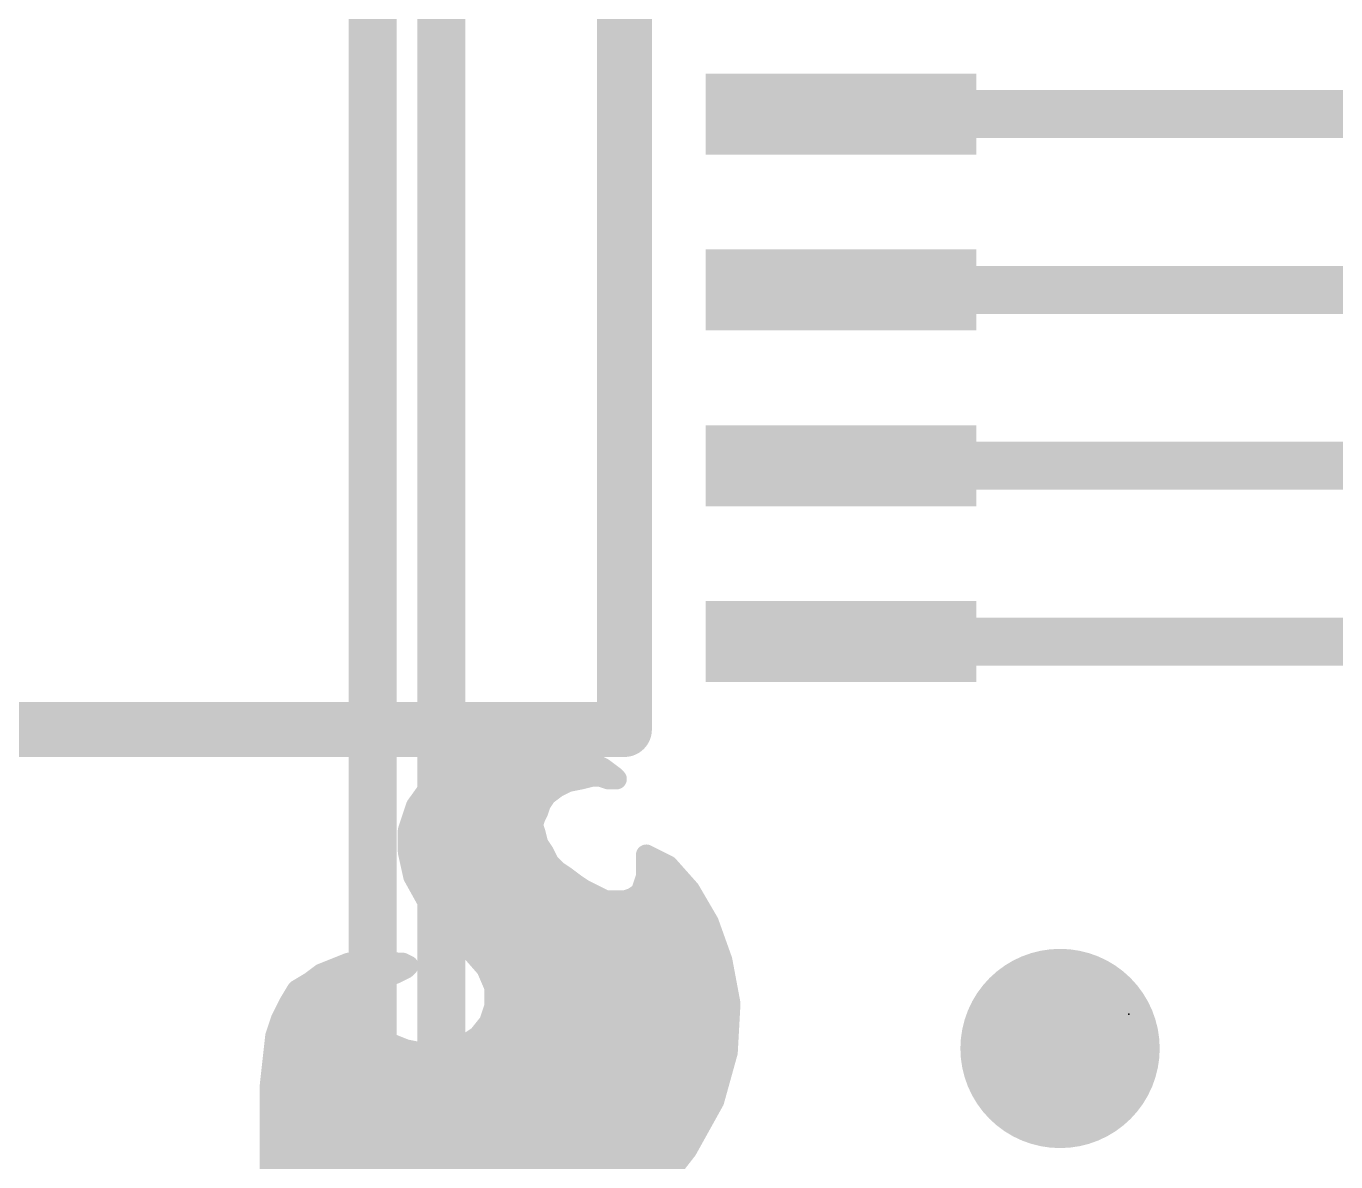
# Model space of a CAD drawing. Extents: x -29 to 78, y -12 to 55.
# Drawn here: x 17.77 to 22.609, y 19.901 to 24.099 of the extents above; entities that cross this region are included whole.
import ezdxf

# ---------------------------------------------------------------- set-up
doc = ezdxf.new("R2010")
doc.units = 0
for name, color, linetype in [('1', 12, 'CONTINUOUS'), ('16', 132, 'CONTINUOUS'), ('18', 110, 'CONTINUOUS'), ('21', 41, 'CONTINUOUS'), ('23', 53, 'CONTINUOUS'), ('51', 53, 'CONTINUOUS')]:
    doc.layers.add(name, color=color, linetype=linetype)

# ---------------------------------------------------------------- blocks, each defined once
blk = doc.blocks.new('RECT')
blk.add_solid([(-0.5, -0.5), (0.5, -0.5), (-0.5, 0.5), (0.5, 0.5)])
blk = doc.blocks.new('ROUNDV')
at = {"const_width": 0.5}
blk.add_lwpolyline([(0, -0.25, 1), (0, 0.25, 1), (0, -0.25)], format="xyb", dxfattribs=at)

msp = doc.modelspace()

# ---------------------------------------------------------------- linework, layer by layer
at = {"layer": '1', "const_width": 0.1778}
for points in [[(19.304, 5.104), (19.304, 27.178)], [(20.7801, 23.7742), (27.178, 23.7742)], [(20.7801, 23.1242), (26.0248, 23.1242)], [(20.7801, 22.4742), (23.3728, 22.4742)], [(20.7801, 21.8242), (23.0068, 21.8242)]]:
    msp.add_lwpolyline(points, dxfattribs=at)
at = {"layer": '1', "const_width": 0.0889}
for points in [[(20.7801, 23.8187, 1), (20.7801, 23.7298)], [(20.7801, 23.1687, 1), (20.7801, 23.0798)], [(20.7801, 22.5187, 1), (20.7801, 22.4298)], [(20.7801, 21.8687, 1), (20.7801, 21.7798)]]:
    msp.add_lwpolyline(points, format="xyb", dxfattribs=at)
at = {"layer": '16', "const_width": 0.1778}
msp.add_lwpolyline([(19.05, 19.304), (19.05, 27.94)], dxfattribs=at)
at = {"layer": '21'}
for points, const_width in [([(19.9801, 29.2992), (19.9801, 21.4992)], 0.2032), ([(19.9801, 21.4992), (15.5801, 21.4992)], 0.2032), ([(19.461, 21.426), (19.351, 21.366)], 0.0762), ([(19.4357, 21.4122), (19.7711, 21.4122)], 0.0762), ([(19.571, 21.446), (19.461, 21.426)], 0.0762), ([(19.671, 21.446), (19.571, 21.446)], 0.0762), ([(19.761, 21.416), (19.671, 21.446)], 0.0762), ([(19.841, 21.386), (19.761, 21.416)], 0.0762), ([(19.351, 21.366), (19.261, 21.286)], 0.0762), ([(19.901, 21.356), (19.841, 21.386)], 0.0762), ([(19.941, 21.326), (19.901, 21.356)], 0.0762), ([(19.3173, 21.336), (19.9277, 21.336)], 0.0762), ([(19.731, 21.286), (19.771, 21.306)], 0.0762), ([(19.771, 21.306), (19.821, 21.316)], 0.0762), ([(19.821, 21.316), (19.861, 21.326)], 0.0762), ([(19.861, 21.326), (19.891, 21.326)], 0.0762), ([(19.891, 21.326), (19.921, 21.316)], 0.0762), ([(19.921, 21.316), (19.951, 21.316)], 0.0762), ([(19.951, 21.316), (19.941, 21.326)], 0.0762), ([(19.261, 21.286), (19.211, 21.216)], 0.0762), ([(19.2423, 21.2598), (19.6961, 21.2598)], 0.0762), ([(19.671, 21.226), (19.691, 21.256)], 0.0762), ([(19.691, 21.256), (19.731, 21.286)], 0.0762), ([(19.211, 21.216), (19.181, 21.126)], 0.0762), ([(19.661, 21.196), (19.671, 21.226)], 0.0762), ([(19.2002, 21.1836), (19.6548, 21.1836)], 0.0762), ([(19.641, 21.146), (19.651, 21.176)], 0.0762), ([(19.651, 21.176), (19.661, 21.196)], 0.0762), ([(19.181, 21.126), (19.181, 21.046)], 0.0762), ([(19.651, 21.116), (19.641, 21.146)], 0.0762), ([(19.661, 21.076), (19.651, 21.116)], 0.0762), ([(19.181, 21.1074), (19.6532, 21.1074)], 0.0762), ([(19.681, 21.046), (19.661, 21.076)], 0.0762), ([(19.181, 21.046), (19.201, 20.956)], 0.0762), ([(19.1843, 21.0312), (19.6884, 21.0312)], 0.0762), ([(19.701, 21.006), (19.681, 21.046)], 0.0762), ([(20.061, 21.036), (20.061, 20.956)], 0.0762), ([(20.141, 20.996), (20.061, 21.036)], 0.0762), ([(20.061, 21.0312), (20.0706, 21.0312)], 0.0762), ([(19.731, 20.976), (19.701, 21.006)], 0.0762), ([(19.761, 20.956), (19.731, 20.976)], 0.0762), ([(20.221, 20.906), (20.141, 20.996)], 0.0762), ([(19.201, 20.956), (19.251, 20.866)], 0.0762), ([(19.2016, 20.955), (19.7623, 20.955)], 0.0762), ([(19.801, 20.926), (19.761, 20.956)], 0.0762), ([(19.831, 20.906), (19.801, 20.926)], 0.0762), ([(20.061, 20.956), (20.041, 20.896)], 0.0762), ([(20.0607, 20.955), (20.1774, 20.955)], 0.0762), ([(19.2439, 20.8788), (19.8854, 20.8788)], 0.0762), ([(19.911, 20.866), (19.831, 20.906)], 0.0762), ([(20.011, 20.876), (19.981, 20.866)], 0.0762), ([(20.041, 20.896), (20.011, 20.876)], 0.0762), ([(20.0152, 20.8788), (20.2369, 20.8788)], 0.0762), ([(20.291, 20.786), (20.221, 20.906)], 0.0762), ([(19.251, 20.866), (19.321, 20.786)], 0.0762), ([(19.981, 20.866), (19.911, 20.866)], 0.0762), ([(19.3065, 20.8026), (20.2813, 20.8026)], 0.0762), ([(19.321, 20.786), (19.401, 20.696)], 0.0762), ([(20.341, 20.646), (20.291, 20.786)], 0.0762), ([(19.374, 20.7264), (20.3123, 20.7264)], 0.0762), ([(19.401, 20.696), (19.471, 20.616)], 0.0762), ([(18.961, 20.636), (18.861, 20.596)], 0.0762), ([(19.021, 20.646), (18.961, 20.636)], 0.0762), ([(19.101, 20.646), (19.021, 20.646)], 0.0762), ([(19.141, 20.636), (19.101, 20.646)], 0.0762), ([(19.161, 20.636), (19.141, 20.636)], 0.0762), ([(19.181, 20.626), (19.161, 20.636)], 0.0762), ([(19.4411, 20.6502), (20.3395, 20.6502)], 0.0762), ([(20.371, 20.486), (20.341, 20.646)], 0.0762), ([(18.861, 20.596), (18.821, 20.566)], 0.0762), ([(19.061, 20.546), (19.101, 20.586)], 0.0762), ([(19.101, 20.586), (19.131, 20.596)], 0.0762), ([(19.131, 20.596), (19.171, 20.616)], 0.0762), ([(19.171, 20.616), (19.181, 20.626)], 0.0762), ([(19.471, 20.616), (19.501, 20.546)], 0.0762), ([(18.771, 20.536), (18.741, 20.486)], 0.0762), ([(18.821, 20.566), (18.771, 20.536)], 0.0762), ([(18.8317, 20.574), (19.089, 20.574)], 0.0762), ([(19.041, 20.516), (19.061, 20.546)], 0.0762), ([(19.489, 20.574), (20.3545, 20.574)], 0.0762), ([(19.501, 20.546), (19.501, 20.476)], 0.0762), ([(18.741, 20.486), (18.711, 20.426)], 0.0762), ([(18.7481, 20.4978), (19.0349, 20.4978)], 0.0762), ([(19.031, 20.486), (19.041, 20.516)], 0.0762), ([(19.031, 20.456), (19.031, 20.486)], 0.0762), ([(19.501, 20.4978), (20.3688, 20.4978)], 0.0762), ([(20.361, 20.306), (20.371, 20.486)], 0.0762), ([(19.041, 20.426), (19.031, 20.456)], 0.0762), ([(19.501, 20.476), (19.481, 20.416)], 0.0762), ([(18.711, 20.426), (18.691, 20.366)], 0.0762), ([(18.7095, 20.4216), (19.0432, 20.4216)], 0.0762), ([(19.061, 20.386), (19.041, 20.426)], 0.0762), ([(19.091, 20.356), (19.061, 20.386)], 0.0762), ([(19.481, 20.416), (19.441, 20.366)], 0.0762), ([(19.4829, 20.4216), (20.3674, 20.4216)], 0.0762), ([(18.691, 20.366), (18.671, 20.186)], 0.0762), ([(18.6887, 20.3454), (19.1069, 20.3454)], 0.0762), ([(19.121, 20.336), (19.091, 20.356)], 0.0762), ([(19.171, 20.316), (19.121, 20.336)], 0.0762), ([(19.441, 20.366), (19.381, 20.326)], 0.0762), ([(19.4101, 20.3454), (20.3632, 20.3454)], 0.0762), ([(19.221, 20.306), (19.171, 20.316)], 0.0762), ([(19.301, 20.306), (19.221, 20.306)], 0.0762), ([(19.381, 20.326), (19.301, 20.306)], 0.0762), ([(20.311, 20.126), (20.361, 20.306)], 0.0762), ([(18.6802, 20.2692), (20.3508, 20.2692)], 0.0762), ([(18.6718, 20.193), (20.3296, 20.193)], 0.0762), ([(18.671, 20.186), (18.671, 18.906)], 0.0762), ([(18.671, 20.1168), (20.3059, 20.1168)], 0.0762), ([(20.211, 19.946), (20.311, 20.126)], 0.0762), ([(18.671, 20.0406), (20.2636, 20.0406)], 0.0762), ([(18.671, 19.9644), (20.2212, 19.9644)], 0.0762), ([(20.141, 19.856), (20.211, 19.946)], 0.0762), ([(18.671, 19.8882), (20.166, 19.8882)], 0.0762)]:
    msp.add_lwpolyline(points, dxfattribs=dict(at, const_width=const_width))
for points, const_width in [([(19.9801, 21.4484, 1), (19.9801, 21.55)], 0.1016), ([(19.9293, 21.4992, 1), (20.0309, 21.4992)], 0.1016), ([(19.4357, 21.4313, 1), (19.4357, 21.3932)], 0.0381), ([(19.4576, 21.4447, 1), (19.4644, 21.4073)], 0.0381), ([(19.4701, 21.4093, 1), (19.4519, 21.4427)], 0.0381), ([(19.571, 21.4651, 1), (19.571, 21.427)], 0.0381), ([(19.5744, 21.4273, 1), (19.5676, 21.4647)], 0.0381), ([(19.677, 21.4641, 1), (19.665, 21.4279)], 0.0381), ([(19.671, 21.427, 1), (19.671, 21.4651)], 0.0381), ([(19.7677, 21.4338, 1), (19.7543, 21.3982)], 0.0381), ([(19.755, 21.3979, 1), (19.767, 21.4341)], 0.0381), ([(19.7711, 21.3932, 1), (19.7711, 21.4313)], 0.0381), ([(19.3419, 21.3827, 1), (19.3601, 21.3493)], 0.0381), ([(19.3637, 21.3518, 1), (19.3383, 21.3802)], 0.0381), ([(19.8495, 21.403, 1), (19.8325, 21.369)], 0.0381), ([(19.8343, 21.3682, 1), (19.8477, 21.4038)], 0.0381), ([(19.9124, 21.3712, 1), (19.8896, 21.3408)], 0.0381), ([(19.8925, 21.339, 1), (19.9095, 21.373)], 0.0381), ([(19.3173, 21.3551, 1), (19.3173, 21.317)], 0.0381), ([(19.7673, 21.3247, 1), (19.7747, 21.2873)], 0.0381), ([(19.7795, 21.289, 1), (19.7625, 21.323)], 0.0381), ([(19.8164, 21.3345, 1), (19.8256, 21.2975)], 0.0381), ([(19.8247, 21.2973, 1), (19.8173, 21.3347)], 0.0381), ([(19.861, 21.3451, 1), (19.861, 21.307)], 0.0381), ([(19.8656, 21.3075, 1), (19.8564, 21.3445)], 0.0381), ([(19.897, 21.3441, 1), (19.885, 21.3079)], 0.0381), ([(19.891, 21.307, 1), (19.891, 21.3451)], 0.0381), ([(19.921, 21.3351, 1), (19.921, 21.297)], 0.0381), ([(19.915, 21.2979, 1), (19.927, 21.3341)], 0.0381), ([(19.9545, 21.3395, 1), (19.9275, 21.3125)], 0.0381), ([(19.9277, 21.317, 1), (19.9277, 21.3551)], 0.0381), ([(19.9296, 21.3108, 1), (19.9524, 21.3412)], 0.0381), ([(19.9375, 21.3025, 1), (19.9645, 21.3295)], 0.0381), ([(19.951, 21.297, 1), (19.951, 21.3351)], 0.0381), ([(19.2423, 21.2789, 1), (19.2423, 21.2408)], 0.0381), ([(19.2483, 21.3002, 1), (19.2737, 21.2718)], 0.0381), ([(19.2765, 21.2749, 1), (19.2455, 21.2971)], 0.0381), ([(19.7069, 21.2454, 1), (19.6751, 21.2666)], 0.0381), ([(19.6961, 21.2408, 1), (19.6961, 21.2789)], 0.0381), ([(19.7225, 21.303, 1), (19.7395, 21.269)], 0.0381), ([(19.7424, 21.2708, 1), (19.7196, 21.3012)], 0.0381), ([(19.1955, 21.2271, 1), (19.2265, 21.2049)], 0.0381), ([(19.2291, 21.21, 1), (19.1929, 21.222)], 0.0381), ([(19.6551, 21.2366, 1), (19.6869, 21.2154)], 0.0381), ([(19.6891, 21.22, 1), (19.6529, 21.232)], 0.0381), ([(19.6796, 21.2712, 1), (19.7024, 21.2408)], 0.0381), ([(19.2002, 21.2027, 1), (19.2002, 21.1646)], 0.0381), ([(19.634, 21.1845, 1), (19.668, 21.1675)], 0.0381), ([(19.6691, 21.17, 1), (19.6329, 21.182)], 0.0381), ([(19.6429, 21.202, 1), (19.6791, 21.19)], 0.0381), ([(19.678, 21.1875, 1), (19.644, 21.2045)], 0.0381), ([(19.6548, 21.1646, 1), (19.6548, 21.2027)], 0.0381), ([(19.2001, 21.126, 1), (19.162, 21.126)], 0.0381), ([(19.1629, 21.132, 1), (19.1991, 21.12)], 0.0381), ([(19.6591, 21.152, 1), (19.6229, 21.14)], 0.0381), ([(19.6229, 21.152, 1), (19.6591, 21.14)], 0.0381), ([(19.6695, 21.1206, 1), (19.6325, 21.1114)], 0.0381), ([(19.181, 21.1265, 1), (19.181, 21.0884)], 0.0381), ([(19.6329, 21.11, 1), (19.6691, 21.122)], 0.0381), ([(19.6769, 21.0866, 1), (19.6451, 21.0654)], 0.0381), ([(19.6532, 21.0884, 1), (19.6532, 21.1265)], 0.0381), ([(19.1996, 21.0501, 1), (19.1624, 21.0419)], 0.0381), ([(19.162, 21.046, 1), (19.2001, 21.046)], 0.0381), ([(19.1843, 21.0503, 1), (19.1843, 21.0122)], 0.0381), ([(19.6425, 21.0714, 1), (19.6795, 21.0806)], 0.0381), ([(19.698, 21.0545, 1), (19.664, 21.0375)], 0.0381), ([(19.6651, 21.0354, 1), (19.6969, 21.0566)], 0.0381), ([(19.6884, 21.0122, 1), (19.6884, 21.0503)], 0.0381), ([(20.08, 21.036, 1), (20.0419, 21.036)], 0.0381), ([(20.0695, 21.053, 1), (20.0525, 21.019)], 0.0381), ([(20.061, 21.0503, 1), (20.061, 21.0122)], 0.0381), ([(20.0706, 21.0122, 1), (20.0706, 21.0503)], 0.0381), ([(19.7145, 21.0195, 1), (19.6875, 20.9925)], 0.0381), ([(19.684, 20.9975, 1), (19.718, 21.0145)], 0.0381), ([(19.7416, 20.9919, 1), (19.7204, 20.9601)], 0.0381), ([(19.7175, 20.9625, 1), (19.7445, 20.9895)], 0.0381), ([(20.1552, 21.0087, 1), (20.1268, 20.9833)], 0.0381), ([(20.1325, 20.979, 1), (20.1495, 21.013)], 0.0381), ([(19.2177, 20.9653, 1), (19.1843, 20.9467)], 0.0381), ([(19.1824, 20.9519, 1), (19.2196, 20.9601)], 0.0381), ([(19.2016, 20.9741, 1), (19.2016, 20.936)], 0.0381), ([(19.7724, 20.9712, 1), (19.7496, 20.9408)], 0.0381), ([(19.7504, 20.9401, 1), (19.7716, 20.9719)], 0.0381), ([(19.7623, 20.936, 1), (19.7623, 20.9741)], 0.0381), ([(19.8116, 20.9419, 1), (19.7904, 20.9101)], 0.0381), ([(19.7896, 20.9108, 1), (19.8124, 20.9412)], 0.0381), ([(20.0607, 20.9741, 1), (20.0607, 20.936)], 0.0381), ([(20.0419, 20.956, 1), (20.08, 20.956)], 0.0381), ([(20.0791, 20.95, 1), (20.0429, 20.962)], 0.0381), ([(20.1774, 20.936, 1), (20.1774, 20.9741)], 0.0381), ([(19.2439, 20.8979, 1), (19.2439, 20.8598)], 0.0381), ([(19.8395, 20.923, 1), (19.8225, 20.889)], 0.0381), ([(19.8204, 20.8901, 1), (19.8416, 20.9219)], 0.0381), ([(19.8854, 20.8598, 1), (19.8854, 20.8979)], 0.0381), ([(20.0004, 20.8919, 1), (20.0216, 20.8601)], 0.0381), ([(20.0152, 20.8979, 1), (20.0152, 20.8598)], 0.0381), ([(20.017, 20.8579, 1), (20.005, 20.8941)], 0.0381), ([(20.0229, 20.902, 1), (20.0591, 20.89)], 0.0381), ([(20.0516, 20.8801, 1), (20.0304, 20.9119)], 0.0381), ([(20.2375, 20.9156, 1), (20.2045, 20.8964)], 0.0381), ([(20.2068, 20.8933, 1), (20.2352, 20.9187)], 0.0381), ([(20.2369, 20.8598, 1), (20.2369, 20.8979)], 0.0381), ([(19.2653, 20.8785, 1), (19.2367, 20.8535)], 0.0381), ([(19.2343, 20.8567, 1), (19.2677, 20.8753)], 0.0381), ([(19.911, 20.885, 1), (19.911, 20.8469)], 0.0381), ([(19.9025, 20.849, 1), (19.9195, 20.883)], 0.0381), ([(19.975, 20.8841, 1), (19.987, 20.8479)], 0.0381), ([(19.981, 20.8469, 1), (19.981, 20.885)], 0.0381), ([(19.3065, 20.8217, 1), (19.3065, 20.7836)], 0.0381), ([(19.3352, 20.7987, 1), (19.3068, 20.7733)], 0.0381), ([(19.3067, 20.7735, 1), (19.3353, 20.7985)], 0.0381), ([(20.3089, 20.7924, 1), (20.2731, 20.7796)], 0.0381), ([(20.2745, 20.7764, 1), (20.3075, 20.7956)], 0.0381), ([(20.2813, 20.7836, 1), (20.2813, 20.8217)], 0.0381), ([(19.374, 20.7455, 1), (19.374, 20.7074)], 0.0381), ([(20.3123, 20.7074, 1), (20.3123, 20.7455)], 0.0381), ([(19.4153, 20.7085, 1), (19.3867, 20.6835)], 0.0381), ([(19.3868, 20.6833, 1), (19.4152, 20.7087)], 0.0381), ([(18.9579, 20.6548, 1), (18.9641, 20.6172)], 0.0381), ([(18.9681, 20.6183, 1), (18.9539, 20.6537)], 0.0381), ([(19.021, 20.6651, 1), (19.021, 20.627)], 0.0381), ([(19.0241, 20.6272, 1), (19.0179, 20.6648)], 0.0381), ([(19.1056, 20.6645, 1), (19.0964, 20.6275)], 0.0381), ([(19.101, 20.627, 1), (19.101, 20.6651)], 0.0381), ([(19.141, 20.655, 1), (19.141, 20.6169)], 0.0381), ([(19.1364, 20.6175, 1), (19.1456, 20.6545)], 0.0381), ([(19.1695, 20.653, 1), (19.1525, 20.619)], 0.0381), ([(19.161, 20.6169, 1), (19.161, 20.655)], 0.0381), ([(19.4411, 20.6693, 1), (19.4411, 20.6312)], 0.0381), ([(20.3597, 20.6495, 1), (20.3223, 20.6425)], 0.0381), ([(20.3231, 20.6396, 1), (20.3589, 20.6524)], 0.0381), ([(20.3395, 20.6312, 1), (20.3395, 20.6693)], 0.0381), ([(18.8539, 20.6137, 1), (18.8681, 20.5783)], 0.0381), ([(18.8724, 20.5808, 1), (18.8496, 20.6112)], 0.0381), ([(19.095, 20.6041, 1), (19.107, 20.5679)], 0.0381), ([(19.1145, 20.5725, 1), (19.0875, 20.5995)], 0.0381), ([(19.1225, 20.613, 1), (19.1395, 20.579)], 0.0381), ([(19.137, 20.5779, 1), (19.125, 20.6141)], 0.0381), ([(19.1575, 20.6295, 1), (19.1845, 20.6025)], 0.0381), ([(19.1795, 20.599, 1), (19.1625, 20.633)], 0.0381), ([(19.1945, 20.6125, 1), (19.1675, 20.6395)], 0.0381), ([(19.1725, 20.609, 1), (19.1895, 20.643)], 0.0381), ([(19.4885, 20.6235, 1), (19.4535, 20.6085)], 0.0381), ([(19.4567, 20.6035, 1), (19.4853, 20.6285)], 0.0381), ([(18.7612, 20.5523, 1), (18.7808, 20.5197)], 0.0381), ([(18.7873, 20.5262, 1), (18.7547, 20.5458)], 0.0381), ([(18.8096, 20.5812, 1), (18.8324, 20.5508)], 0.0381), ([(18.8308, 20.5497, 1), (18.8112, 20.5823)], 0.0381), ([(18.8317, 20.5931, 1), (18.8317, 20.555)], 0.0381), ([(19.0475, 20.5595, 1), (19.0745, 20.5325)], 0.0381), ([(19.0769, 20.5354, 1), (19.0451, 20.5566)], 0.0381), ([(19.089, 20.555, 1), (19.089, 20.5931)], 0.0381), ([(19.489, 20.5931, 1), (19.489, 20.555)], 0.0381), ([(19.5201, 20.546, 1), (19.482, 20.546)], 0.0381), ([(19.4835, 20.5385, 1), (19.5185, 20.5535)], 0.0381), ([(20.3545, 20.555, 1), (20.3545, 20.5931)], 0.0381), ([(18.758, 20.4775, 1), (18.724, 20.4945)], 0.0381), ([(18.7481, 20.5169, 1), (18.7481, 20.4788)], 0.0381), ([(19.0501, 20.486, 1), (19.012, 20.486)], 0.0381), ([(19.0251, 20.5266, 1), (19.0569, 20.5054)], 0.0381), ([(19.0591, 20.51, 1), (19.0229, 20.522)], 0.0381), ([(19.0349, 20.4788, 1), (19.0349, 20.5169)], 0.0381), ([(19.501, 20.5169, 1), (19.501, 20.4788)], 0.0381), ([(20.39, 20.4849, 1), (20.352, 20.4871)], 0.0381), ([(20.3688, 20.4788, 1), (20.3688, 20.5169)], 0.0381), ([(18.7247, 20.4958, 1), (18.7573, 20.4762)], 0.0381), ([(19.0129, 20.492, 1), (19.0491, 20.48)], 0.0381), ([(19.0491, 20.462, 1), (19.0129, 20.45)], 0.0381), ([(19.012, 20.456, 1), (19.0501, 20.456)], 0.0381), ([(19.482, 20.476, 1), (19.5201, 20.476)], 0.0381), ([(19.5191, 20.47, 1), (19.4829, 20.482)], 0.0381), ([(20.3523, 20.4825, 1), (20.3897, 20.4895)], 0.0381), ([(18.7095, 20.4407, 1), (18.7095, 20.4026)], 0.0381), ([(18.694, 20.4345, 1), (18.728, 20.4175)], 0.0381), ([(18.7291, 20.42, 1), (18.6929, 20.432)], 0.0381), ([(19.058, 20.4345, 1), (19.024, 20.4175)], 0.0381), ([(19.0229, 20.42, 1), (19.0591, 20.432)], 0.0381), ([(19.0745, 20.3995, 1), (19.0475, 20.3725)], 0.0381), ([(19.0432, 20.4026, 1), (19.0432, 20.4407)], 0.0381), ([(19.4629, 20.422, 1), (19.4991, 20.41)], 0.0381), ([(19.4829, 20.4407, 1), (19.4829, 20.4026)], 0.0381), ([(19.4959, 20.4041, 1), (19.4661, 20.4279)], 0.0381), ([(20.3674, 20.4026, 1), (20.3674, 20.4407)], 0.0381), ([(18.6887, 20.3645, 1), (18.6887, 20.3264)], 0.0381), ([(18.6729, 20.372, 1), (18.7091, 20.36)], 0.0381), ([(18.7099, 20.3639, 1), (18.6721, 20.3681)], 0.0381), ([(19.044, 20.3775, 1), (19.078, 20.3945)], 0.0381), ([(19.1016, 20.3719, 1), (19.0804, 20.3401)], 0.0381), ([(19.0775, 20.3425, 1), (19.1045, 20.3695)], 0.0381), ([(19.1281, 20.3537, 1), (19.1139, 20.3183)], 0.0381), ([(19.1069, 20.3264, 1), (19.1069, 20.3645)], 0.0381), ([(19.4101, 20.3645, 1), (19.4101, 20.3264)], 0.0381), ([(19.4261, 20.3779, 1), (19.4559, 20.3541)], 0.0381), ([(19.4516, 20.3501, 1), (19.4304, 20.3819)], 0.0381), ([(20.3632, 20.3264, 1), (20.3632, 20.3645)], 0.0381), ([(19.1104, 20.3201, 1), (19.1316, 20.3519)], 0.0381), ([(19.1747, 20.3347, 1), (19.1673, 20.2973)], 0.0381), ([(19.1639, 20.2983, 1), (19.1781, 20.3337)], 0.0381), ([(19.221, 20.3251, 1), (19.221, 20.287)], 0.0381), ([(19.2173, 20.2873, 1), (19.2247, 20.3247)], 0.0381), ([(19.2964, 20.3245, 1), (19.3056, 20.2875)], 0.0381), ([(19.301, 20.287, 1), (19.301, 20.3251)], 0.0381), ([(19.3704, 20.3419, 1), (19.3916, 20.3101)], 0.0381), ([(19.3856, 20.3075, 1), (19.3764, 20.3445)], 0.0381), ([(20.342, 20.3071, 1), (20.38, 20.3049)], 0.0381), ([(20.3794, 20.3009, 1), (20.3426, 20.3111)], 0.0381), ([(18.6802, 20.2883, 1), (18.6802, 20.2502)], 0.0381), ([(20.3508, 20.2502, 1), (20.3508, 20.2883)], 0.0381), ([(18.6718, 20.2121, 1), (18.6718, 20.174)], 0.0381), ([(20.3296, 20.174, 1), (20.3296, 20.2121)], 0.0381), ([(18.69, 20.186, 1), (18.6519, 20.186)], 0.0381), ([(18.6521, 20.1881, 1), (18.6899, 20.1839)], 0.0381), ([(18.671, 20.1359, 1), (18.671, 20.0978)], 0.0381), ([(20.2926, 20.1311, 1), (20.3294, 20.1209)], 0.0381), ([(20.3277, 20.1167, 1), (20.2943, 20.1353)], 0.0381), ([(20.3059, 20.0978, 1), (20.3059, 20.1359)], 0.0381), ([(18.671, 20.0597, 1), (18.671, 20.0216)], 0.0381), ([(20.2636, 20.0216, 1), (20.2636, 20.0597)], 0.0381), ([(18.671, 19.9835, 1), (18.671, 19.9454)], 0.0381), ([(20.2212, 19.9454, 1), (20.2212, 19.9835)], 0.0381), ([(20.1943, 19.9553, 1), (20.2277, 19.9367)], 0.0381), ([(20.226, 19.9343, 1), (20.196, 19.9577)], 0.0381), ([(18.671, 19.9073, 1), (18.671, 19.8692)], 0.0381), ([(20.166, 19.8692, 1), (20.166, 19.9073)], 0.0381)]:
    msp.add_lwpolyline(points, format="xyb", dxfattribs=dict(at, const_width=const_width))
at = {"layer": '23'}
msp.add_point((21.844, 20.447), dxfattribs=at)

# ---------------------------------------------------------------- block references
at = {"layer": '1', "yscale": 0.3}
for p in [(20.7801, 23.7742), (20.7801, 23.1242)]:
    msp.add_blockref('RECT', p, dxfattribs=at)
at = {"layer": '1', "yscale": 0.3, "rotation": 180}
for p in [(20.7801, 22.4742), (20.7801, 21.8242)]:
    msp.add_blockref('RECT', p, dxfattribs=at)
at = {"layer": '18', "xscale": 0.7366, "yscale": 0.7366}
msp.add_blockref('ROUNDV', (21.59, 20.32), dxfattribs=at)
msp.add_blockref('ROUNDV', (21.59, 20.32), dxfattribs=at)
at = {"layer": '51', "xscale": 0.625, "yscale": 0.25}
for p in [(20.7301, 23.7742), (20.7301, 23.1242), (20.7301, 22.4742), (20.7301, 21.8242)]:
    msp.add_blockref('RECT', p, dxfattribs=at)

doc.saveas('drawing.dxf')
